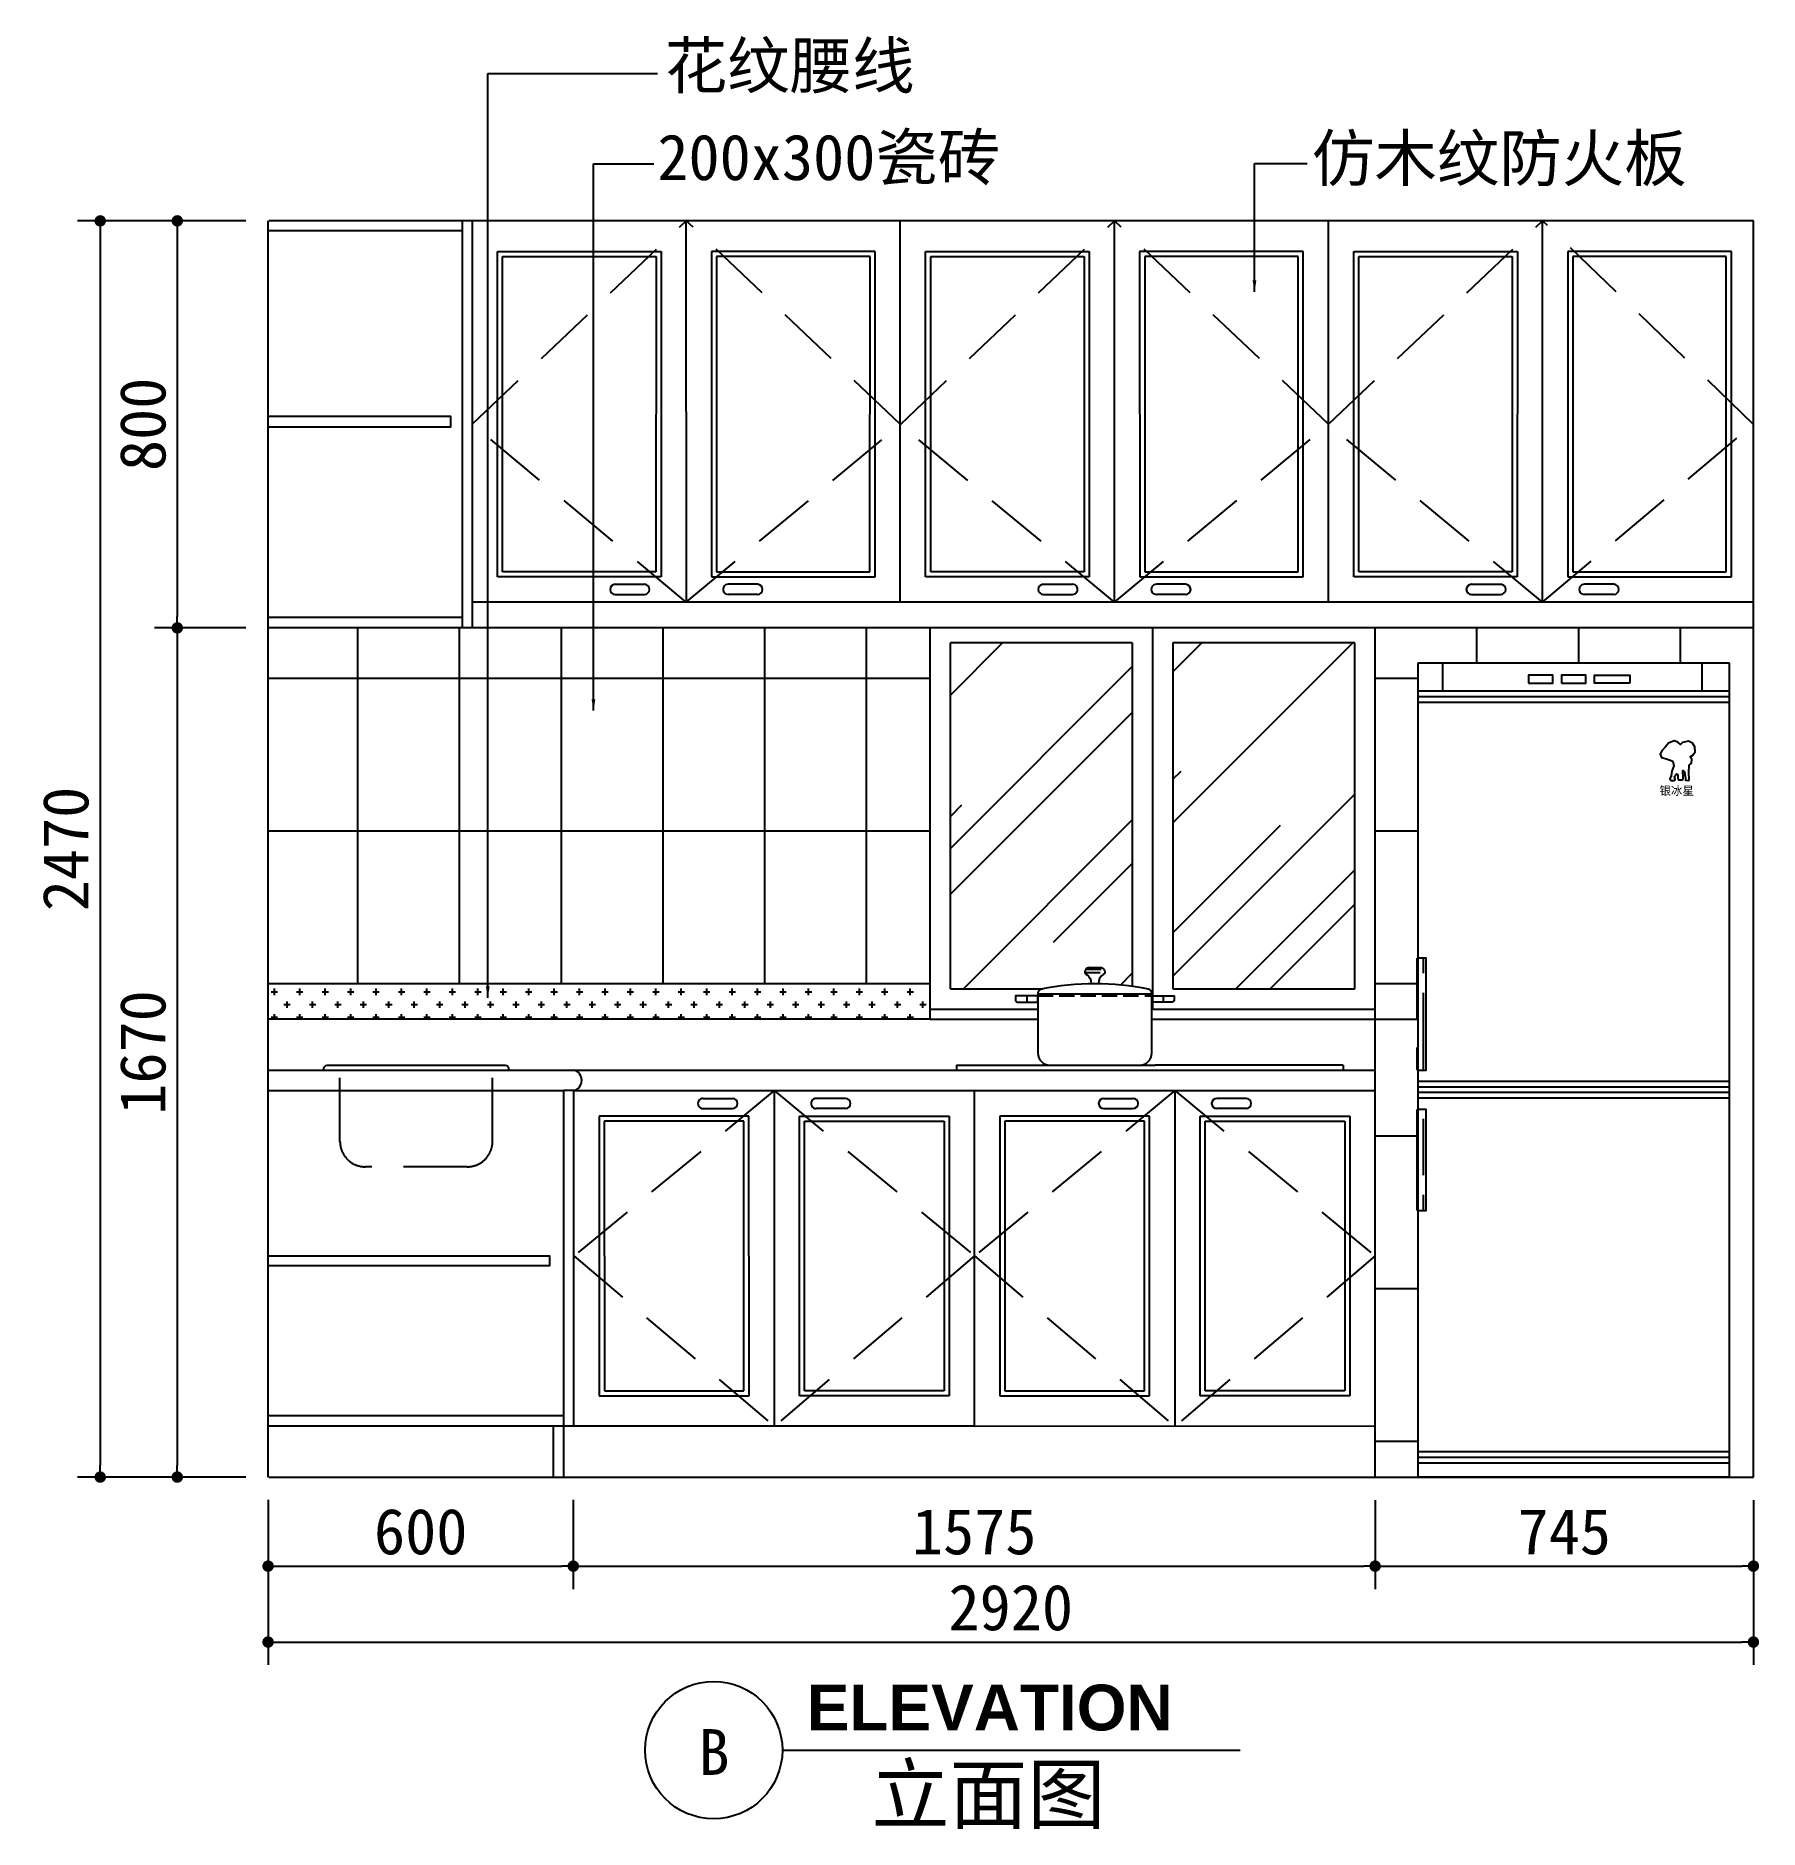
# Model space of a CAD drawing. Extents: x 4187 to 7575, y 9004 to 12530.
import ezdxf

# ---------------------------------------------------------------- set-up
doc = ezdxf.new("R2010")
doc.units = 0
doc.header["$LTSCALE"] = 500
doc.header["$MEASUREMENT"] = 0
doc.header["$PDMODE"] = 3
doc.linetypes.add('DASH_30', pattern=[0.105, 0.075, -0.03])
doc.linetypes.add('HIDDEN', pattern=[0.375, 0.25, -0.125])
doc.layers.get('0').update_dxf_attribs({"linetype": 'CONTINUOUS'})
doc.layers.get('DEFPOINTS').update_dxf_attribs({"linetype": 'CONTINUOUS'})
for name, color, linetype in [('2', 2, 'CONTINUOUS'), ('3', 3, 'CONTINUOUS'), ('4', 4, 'CONTINUOUS'), ('7', 7, 'CONTINUOUS'), ('BH', 3, 'CONTINUOUS'), ('DIM', 3, 'CONTINUOUS'), ('TEXT', 3, 'CONTINUOUS')]:
    doc.layers.add(name, color=color, linetype=linetype)
doc.styles.add('HT', font='swisseb.ttf')
doc.styles.add('HZ', font='')
doc.styles.add('STYLE5', font='dutchi.ttf')
doc.styles.get('HZ').set_extended_font_data('仿宋_GB2312')
doc.dimstyles.get("Standard").update_dxf_attribs({"dimscale": 45, "dimtxt": 2, "dimasz": 0.5, "dimexe": 1, "dimexo": 1, "dimgap": 0.5, "dimtad": 1, "dimdec": 0, "dimzin": 1, "dimtxsty": 'HZ', "dimblk1": 'DOT', "dimblk2": 'DOT', "dimsah": 1, "dimcen": 0, "dimclrd": 256, "dimclre": 256, "dimclrt": 256, "dimazin": 3, "dimtfac": 0.5, "dimtdec": 0, "dimtix": 1, "dimtmove": 0, "dimatfit": 3, "dimtolj": 1, "dimtzin": 1})
pattern_1 = [(90, (-59302.246, 6169.126), (-27.5625, 60.6375), [413.4375, -55.125, 137.8125, -27.5625]), (90, (-59316.027, 6205.784), (-36.658125, -27.5625), [82.6875, -9.095625, 165.375, -20.671875]), (90, (-59325.674, 6182.907), (-18.466875, 143.325), [220.5, -38.5875, 110.25, -27.5625])]

# ---------------------------------------------------------------- blocks, each defined once
blk = doc.blocks.new('_DOT')
at = {"color": 0, "linetype": 'BYBLOCK'}
blk.add_line((-0.5, 0), (-1, 0), dxfattribs=at)
at = {"color": 0, "linetype": 'BYBLOCK', "const_width": 0.5}
blk.add_lwpolyline([(-0.25, 0, 1), (0.25, 0, 1)], format="xyb", close=True, dxfattribs=at)
blk = doc.blocks.new('*D4')
at = {"linetype": 'BYBLOCK'}
for p, q in [((11210.3, 37897.3), (11210.3, 37572.9)), ((14130.3, 37896.9), (14130.3, 37572.9)), ((11232.8, 37617.9), (14107.8, 37617.9))]:
    blk.add_line(p, q, dxfattribs=at)
at = {"layer": 'DEFPOINTS', "color": 0, "linetype": 'BYBLOCK'}
for p in [(11210.3, 37942.3), (14130.3, 37941.9), (14130.3, 37617.9)]:
    blk.add_point(p, dxfattribs=at)
at = {"linetype": 'BYBLOCK', "xscale": 22.5, "yscale": 22.5, "zscale": 22.5, "rotation": 180}
blk.add_blockref('_DOT', (11210.3, 37617.9), dxfattribs=at)
at = {"linetype": 'BYBLOCK', "xscale": 22.5, "yscale": 22.5, "zscale": 22.5}
blk.add_blockref('_DOT', (14130.3, 37617.9), dxfattribs=at)
at = {"linetype": 'BYBLOCK', "insert": (12670.3, 37685.4), "char_height": 90, "attachment_point": 5, "style": 'HZ'}
blk.add_mtext('\\A1;2920', dxfattribs=at)
blk = doc.blocks.new('*D3')
at = {"linetype": 'BYBLOCK'}
for p, q in [((11810.3, 37897.3), (11810.3, 37722.2)), ((13386.6, 37897), (13386.6, 37722.2)), ((11832.8, 37767.2), (13364.1, 37767.2))]:
    blk.add_line(p, q, dxfattribs=at)
at = {"layer": 'DEFPOINTS', "color": 0, "linetype": 'BYBLOCK'}
for p in [(11810.3, 37942.3), (13386.6, 37942), (13386.6, 37767.2)]:
    blk.add_point(p, dxfattribs=at)
at = {"linetype": 'BYBLOCK', "xscale": 22.5, "yscale": 22.5, "zscale": 22.5, "rotation": 180}
blk.add_blockref('_DOT', (11810.3, 37767.2), dxfattribs=at)
at = {"linetype": 'BYBLOCK', "xscale": 22.5, "yscale": 22.5, "zscale": 22.5}
blk.add_blockref('_DOT', (13386.6, 37767.2), dxfattribs=at)
at = {"linetype": 'BYBLOCK', "insert": (12598.4, 37834.7), "char_height": 90, "attachment_point": 5, "style": 'HZ'}
blk.add_mtext('\\A1;1575', dxfattribs=at)
blk = doc.blocks.new('*D8')
at = {"linetype": 'BYBLOCK'}
for p, q in [((11166.6, 40412.3), (10986.8, 40412.3)), ((11031.8, 40389.8), (11031.8, 39634.5)), ((11166.6, 39612), (10986.8, 39612))]:
    blk.add_line(p, q, dxfattribs=at)
at = {"layer": 'DEFPOINTS', "color": 0, "linetype": 'BYBLOCK'}
for p in [(11211.6, 40412.3), (11031.8, 39612), (11211.6, 39612)]:
    blk.add_point(p, dxfattribs=at)
at = {"linetype": 'BYBLOCK', "xscale": 22.5, "yscale": 22.5, "zscale": 22.5}
for p, rotation in [((11031.8, 40412.3), 90), ((11031.8, 39612), 270)]:
    blk.add_blockref('_DOT', p, dxfattribs=dict(at, rotation=rotation))
at = {"linetype": 'BYBLOCK', "insert": (10964.3, 40012.2), "char_height": 90, "attachment_point": 5, "rotation": 90, "style": 'HZ'}
blk.add_mtext('\\A1;800', dxfattribs=at)
blk = doc.blocks.new('*D7')
at = {"linetype": 'BYBLOCK'}
for p, q in [((11166.6, 39612), (10986.8, 39612)), ((11031.8, 39589.5), (11031.8, 37964.8)), ((11166.6, 37942.3), (10986.8, 37942.3))]:
    blk.add_line(p, q, dxfattribs=at)
at = {"layer": 'DEFPOINTS', "color": 0, "linetype": 'BYBLOCK'}
for p in [(11211.6, 39612), (11031.8, 37942.3), (11211.6, 37942.3)]:
    blk.add_point(p, dxfattribs=at)
at = {"linetype": 'BYBLOCK', "xscale": 22.5, "yscale": 22.5, "zscale": 22.5}
for p, rotation in [((11031.8, 39612), 90), ((11031.8, 37942.3), 270)]:
    blk.add_blockref('_DOT', p, dxfattribs=dict(at, rotation=rotation))
at = {"linetype": 'BYBLOCK', "insert": (10964.3, 38777.2), "char_height": 90, "attachment_point": 5, "rotation": 90, "style": 'HZ'}
blk.add_mtext('\\A1;1670', dxfattribs=at)
blk = doc.blocks.new('*D5')
at = {"linetype": 'BYBLOCK'}
for p, q in [((11166.6, 40412.3), (10835.3, 40412.3)), ((10880.3, 40389.8), (10880.3, 37964.8)), ((11166.6, 37942.3), (10835.3, 37942.3))]:
    blk.add_line(p, q, dxfattribs=at)
at = {"layer": 'DEFPOINTS', "color": 0, "linetype": 'BYBLOCK'}
for p in [(11211.6, 40412.3), (10880.3, 37942.3), (11211.6, 37942.3)]:
    blk.add_point(p, dxfattribs=at)
at = {"linetype": 'BYBLOCK', "xscale": 22.5, "yscale": 22.5, "zscale": 22.5}
for p, rotation in [((10880.3, 40412.3), 90), ((10880.3, 37942.3), 270)]:
    blk.add_blockref('_DOT', p, dxfattribs=dict(at, rotation=rotation))
at = {"linetype": 'BYBLOCK', "insert": (10812.8, 39177.3), "char_height": 90, "attachment_point": 5, "rotation": 90, "style": 'HZ'}
blk.add_mtext('\\A1;2470', dxfattribs=at)
blk = doc.blocks.new('*D6')
at = {"linetype": 'BYBLOCK'}
for p, q in [((11210.3, 37897.3), (11210.3, 37722.2)), ((11810.3, 37897.3), (11810.3, 37722.2)), ((11232.8, 37767.2), (11787.8, 37767.2))]:
    blk.add_line(p, q, dxfattribs=at)
at = {"layer": 'DEFPOINTS', "color": 0, "linetype": 'BYBLOCK'}
for p in [(11210.3, 37942.3), (11810.3, 37942.3), (11810.3, 37767.2)]:
    blk.add_point(p, dxfattribs=at)
at = {"linetype": 'BYBLOCK', "xscale": 22.5, "yscale": 22.5, "zscale": 22.5, "rotation": 180}
blk.add_blockref('_DOT', (11210.3, 37767.2), dxfattribs=at)
at = {"linetype": 'BYBLOCK', "xscale": 22.5, "yscale": 22.5, "zscale": 22.5}
blk.add_blockref('_DOT', (11810.3, 37767.2), dxfattribs=at)
at = {"linetype": 'BYBLOCK', "insert": (11510.3, 37834.7), "char_height": 90, "attachment_point": 5, "style": 'HZ'}
blk.add_mtext('\\A1;600', dxfattribs=at)
blk = doc.blocks.new('*D9')
at = {"linetype": 'BYBLOCK'}
for p, q in [((13386.6, 37897), (13386.6, 37722.2)), ((14130.3, 37896.9), (14130.3, 37722.2)), ((13409.1, 37767.2), (14107.8, 37767.2))]:
    blk.add_line(p, q, dxfattribs=at)
at = {"layer": 'DEFPOINTS', "color": 0, "linetype": 'BYBLOCK'}
for p in [(13386.6, 37942), (14130.3, 37941.9), (14130.3, 37767.2)]:
    blk.add_point(p, dxfattribs=at)
at = {"linetype": 'BYBLOCK', "xscale": 22.5, "yscale": 22.5, "zscale": 22.5, "rotation": 180}
blk.add_blockref('_DOT', (13386.6, 37767.2), dxfattribs=at)
at = {"linetype": 'BYBLOCK', "xscale": 22.5, "yscale": 22.5, "zscale": 22.5}
blk.add_blockref('_DOT', (14130.3, 37767.2), dxfattribs=at)
at = {"linetype": 'BYBLOCK', "insert": (13758.4, 37834.7), "char_height": 90, "attachment_point": 5, "style": 'HZ'}
blk.add_mtext('\\A1;745', dxfattribs=at)
blk = doc.blocks.new('A$C12940C4F')
at = {"layer": '3', "linetype": 'DASH_30'}
for p, q in [((170.4, 227.6), (219.7, 227.6)), ((173.1, 235.9), (216.9, 235.9)), ((55, 170), (335, 170))]:
    blk.add_line(p, q, dxfattribs=at)
at = {"layer": '7'}
for p, q in [((179, 240), (211, 240)), ((55, 176.9), (55, 30)), ((335, 30), (335, 176.9)), ((27.5, 170), (27.5, 155)), ((55, 175), (335, 175)), ((362.5, 170), (362.5, 155)), ((85, 0), (305, 0))]:
    blk.add_line(p, q, dxfattribs=at)
for points in [[(179, 240, 0.292085), (170.3, 229.2, 0.373013), (174.9, 222.7, -0.257373), (185.9, 200.3)], [(211, 240, -0.292085), (219.7, 229.2, -0.373013), (215.1, 222.7, 0.257373), (204.1, 200.3)]]:
    blk.add_lwpolyline(points, format="xyb", dxfattribs=at)
for points in [[(5, 155), (55, 155), (55, 170), (0, 170), (0, 160, 0.414214)], [(385, 155), (335, 155), (335, 170), (390, 170), (390, 160, -0.414214)]]:
    blk.add_lwpolyline(points, format="xyb", close=True, dxfattribs=at)
for centre, radius, start, end in [((65, 176.9), 10, 101.522, 180), ((195, -460.8), 660.8, 78.478, 101.522), ((325, 176.9), 10, 0, 78.478), ((85, 30), 30, 180, 270), ((305, 30), 30, 270, 0)]:
    blk.add_arc(centre, radius, start, end, dxfattribs=at)
blk = doc.blocks.new('A$C611145BC')
at = {"layer": 'BH'}
h = blk.add_hatch(dxfattribs=at)
h.set_pattern_fill('AR-RROOF', color=256, scale=27.5625, angle=90, style=0)
h.set_pattern_definition(pattern_1)
h.paths.add_polyline_path([(-2.9, 799.9), (13.6, 799.9), (13.6, 1020.4), (-2.9, 1020.4)])
h = blk.add_hatch(dxfattribs=at)
h.set_pattern_fill('AR-RROOF', color=256, scale=27.5625, angle=90, style=0)
h.set_pattern_definition(pattern_1)
h.paths.add_polyline_path([(-2.9, 524.3), (13.6, 524.3), (13.6, 722.7), (-2.9, 722.7)])
at = {"layer": '3'}
for p, q in [((48.9, 1600.1), (48.9, 1545)), ((558.2, 1600.1), (558.2, 1545)), ((613, 1522.9), (0, 1522.9)), ((613, 777.9), (0, 777.9)), ((613, 744.8), (0, 744.8)), ((0, 50.2), (613, 50.2)), ((613, 0), (0, 0))]:
    blk.add_line(p, q, dxfattribs=at)
blk.add_lwpolyline([(533.8, 1371.4), (533, 1384.4), (533.5, 1400), (538.1, 1403.8), (538.9, 1411.2), (535.7, 1416), (540.7, 1419.1), (545.2, 1425.8), (545, 1435.6), (540.2, 1443), (532.5, 1446.7), (520.3, 1444.1), (516.6, 1440.6), (511, 1444.6), (504.3, 1447.8), (492.7, 1442.7), (486.8, 1435.8), (479.7, 1427.9), (476.7, 1421), (479.1, 1414.6), (489.2, 1412), (501.4, 1407.5), (503.3, 1398.2), (499.6, 1387.6), (498, 1378.6), (495.3, 1372.5), (498.5, 1369.8), (504.9, 1369.6), (506.2, 1370.9), (504.9, 1377.5), (507.5, 1381), (508.6, 1382.8), (511, 1381.2), (511, 1373.3), (512.8, 1370.6), (520.5, 1370.6), (521.6, 1371.9), (521.6, 1377.2), (521.3, 1385.7), (521.3, 1388.9), (524.3, 1386.6), (524.8, 1380.7), (526.4, 1374.1), (526.6, 1370.3), (532.5, 1369.6), (533.8, 1371.4)], dxfattribs=at)
at = {"layer": '4'}
for p, q in [((613, 1600.1), (0, 1600.1)), ((0, 1600.1), (0, 0)), ((613, 0), (613, 1600.1)), ((613, 1545), (0, 1545)), ((613, 1533.9), (0, 1533.9)), ((613, 766.8), (0, 766.8)), ((613, 755.8), (0, 755.8)), ((0, 39.2), (613, 39.2)), ((0, 28.2), (613, 28.2))]:
    blk.add_line(p, q, dxfattribs=at)
for points in [[(0, 799.9), (16.5, 799.9), (16.5, 1020.4), (0, 1020.4)], [(0, 524.3), (16.5, 524.3), (16.5, 722.7), (0, 722.7)]]:
    blk.add_lwpolyline(points, close=True, dxfattribs=at)
at = {"layer": '7'}
for points in [[(218, 1561.1), (265.4, 1561.1), (265.4, 1576.4), (218, 1576.4)], [(282.8, 1561.1), (330.2, 1561.1), (330.2, 1576.4), (282.8, 1576.4)], [(417.1, 1561.1), (347.6, 1561.1), (347.6, 1576.4), (417.1, 1576.4)]]:
    blk.add_lwpolyline(points, close=True, dxfattribs=at)
at = {"layer": '3', "color": 3, "style": 'STYLE5'}
blk.add_text('银冰星', height=16.54, dxfattribs=at).set_placement((475.2, 1341.1))

msp = doc.modelspace()

# ---------------------------------------------------------------- hatches: boundary and pattern name
at = {"layer": 'BH'}
h = msp.add_hatch(dxfattribs=at)
h.set_pattern_fill('AR-RROOF', color=256, scale=318.302387, angle=45, style=0)
h.set_pattern_definition([(45, (4432.53, -22068.05), (270.0885, 720.236), [4774.536, -636.605, 1591.512, -318.302]), (45, (4619.34, -21656.17), (-524.422, 74.2743), [954.907, -105.04, 1909.814, -238.727]), (45, (4353.75, -21764.2), (1019.5842, 1321.183), [2546.419, -445.623, 1273.21, -318.302])])
h.paths.add_polyline_path([(6422.8, 11336), (6422.8, 10656), (6780.4, 10656), (6780.4, 11336)])
h = msp.add_hatch(dxfattribs=at)
h.set_pattern_fill('CROSS', color=256, scale=100, style=0)
h.paths.add_polyline_path([(5945.2, 10596), (5945.2, 10666), (4643.9, 10666), (4643.9, 10596)])

# ---------------------------------------------------------------- linework, layer by layer
at = {"layer": '2'}
for p, q in [((4643.9, 9696), (4643.9, 12166)), ((7563.9, 12166), (4645.2, 12166)), ((7563.9, 9696), (7563.9, 12166))]:
    msp.add_line(p, q, dxfattribs=at)
at = {"layer": '2', "color": 1}
msp.add_line((4645.2, 9696), (7563.9, 9696), dxfattribs=at)
at = {"layer": '3', "linetype": 'HIDDEN'}
for p, q in [((5045.2, 11766), (5466.1, 12166)), ((5886.9, 11765.8), (5466.1, 12166)), ((5886.9, 11765.8), (6307.6, 12166)), ((6728.5, 11766), (6307.6, 12166)), ((6728.5, 11766), (7149.5, 12166)), ((7563.9, 11765.8), (7149.5, 12166)), ((5466, 11416), (5045.2, 11766)), ((5466, 11416), (5886.9, 11765.8)), ((6307.8, 11416), (5886.9, 11765.8)), ((6307.8, 11416), (6728.5, 11766)), ((7149.3, 11416), (6728.5, 11766)), ((7149.3, 11416), (7563.9, 11765.8)), ((4785.2, 10356), (4785.2, 10506)), ((5085.2, 10356), (5085.2, 10506)), ((5638.9, 10455.7), (5245.2, 10130.6)), ((5638.9, 10455.7), (6032.7, 10130.8)), ((6426.5, 10455.7), (6032.7, 10130.8)), ((6426.5, 10455.7), (6820.2, 10130.6)), ((5035.2, 10306), (4835.2, 10306)), ((5245.2, 10130.6), (5639.1, 9795.7)), ((6032.7, 10130.8), (5639.1, 9795.7)), ((6032.7, 10130.8), (6426.3, 9795.7)), ((6820.2, 10130.6), (6426.3, 9795.7))]:
    msp.add_line(p, q, dxfattribs=at)
at = {"layer": '3'}
for p, q in [((5094.8, 11466), (5094.9, 12106)), ((5094.9, 12106), (5416.5, 12106)), ((5104.8, 11476), (5104.9, 12096)), ((5104.9, 12096), (5406.5, 12096)), ((5406.5, 12096), (5406.4, 11476)), ((5416.5, 12106), (5416.4, 11466)), ((5515.7, 12105.9), (5515.6, 11465.9)), ((5837.3, 12105.9), (5515.7, 12105.9)), ((5525.7, 12095.9), (5525.6, 11475.9)), ((5827.3, 12095.9), (5525.7, 12095.9)), ((5827.1, 11475.9), (5827.3, 12095.9)), ((5837.1, 11465.9), (5837.3, 12105.9)), ((5936.5, 12105.9), (6258, 12105.9)), ((5936.6, 11465.9), (5936.5, 12105.9)), ((5946.5, 12095.9), (6248, 12095.9)), ((5946.6, 11475.9), (5946.5, 12095.9)), ((6248, 12095.9), (6248.2, 11475.9)), ((6258, 12105.9), (6258.2, 11465.9)), ((6678.8, 12106), (6357.2, 12106)), ((6357.2, 12106), (6357.4, 11466)), ((6668.8, 12096), (6367.2, 12096)), ((6367.2, 12096), (6367.4, 11476)), ((6668.9, 11476), (6668.8, 12096)), ((6678.9, 11466), (6678.8, 12106)), ((6778.2, 11466), (6778.3, 12106)), ((6778.3, 12106), (7099.8, 12106)), ((6788.2, 11476), (6788.3, 12096)), ((6788.3, 12096), (7089.8, 12096)), ((7089.8, 12096), (7089.7, 11476)), ((7099.8, 12106), (7099.7, 11466)), ((7199, 12105.9), (7198.9, 11465.9)), ((7520.6, 12105.9), (7199, 12105.9)), ((7209, 12095.9), (7208.9, 11475.9)), ((7510.6, 12095.9), (7209, 12095.9)), ((7510.5, 11475.9), (7510.6, 12095.9)), ((7520.5, 11465.9), (7520.6, 12105.9)), ((5416.4, 11466), (5094.8, 11466)), ((5406.4, 11476), (5104.8, 11476)), ((5515.6, 11465.9), (5837.1, 11465.9)), ((5525.6, 11475.9), (5827.1, 11475.9)), ((6258.2, 11465.9), (5936.6, 11465.9)), ((6248.2, 11475.9), (5946.6, 11475.9)), ((6357.4, 11466), (6678.9, 11466)), ((6367.4, 11476), (6668.9, 11476)), ((7099.7, 11466), (6778.2, 11466)), ((7089.7, 11476), (6788.2, 11476)), ((7198.9, 11465.9), (7520.5, 11465.9)), ((7208.9, 11475.9), (7510.5, 11475.9)), ((4820.4, 10666), (4820.4, 11366)), ((5020.4, 10666), (5020.4, 11366)), ((5220.4, 10666), (5220.4, 11366)), ((5420.4, 10666), (5420.4, 11366)), ((5620.4, 10666), (5620.4, 11366)), ((5820.4, 10666), (5820.4, 11366)), ((7020.4, 11295.6), (7020.4, 11366)), ((7220.4, 11295.6), (7220.4, 11366)), ((7420.4, 11295.6), (7420.4, 11366)), ((6342.8, 11336), (5985.2, 11336)), ((5985.2, 10656), (5985.2, 11336)), ((6342.8, 11336), (6342.8, 10660.7)), ((6422.8, 11336), (6422.8, 10656)), ((6780.4, 11336), (6422.8, 11336)), ((6780.4, 10656), (6780.4, 11336)), ((5945.2, 11266), (4645.2, 11266)), ((6904, 11266), (6820.4, 11266)), ((5945.2, 10966), (4645.2, 10966)), ((6904, 10966), (6820.4, 10966)), ((5985.2, 10656), (6167.2, 10656)), ((6422.8, 10656), (6780.4, 10656)), ((6214.8, 10505.9), (6309.6, 10505.9)), ((6820.2, 10496), (6820.2, 10496)), ((5589.3, 10405.7), (5294.9, 10405.6)), ((5294.9, 10405.6), (5295, 9855.6)), ((5589.5, 9855.7), (5589.3, 10405.7)), ((5688.5, 10405.7), (5983, 10405.8)), ((5688.6, 9855.7), (5688.5, 10405.7)), ((5983, 10405.8), (5983.1, 9855.8)), ((6082.4, 10405.8), (6082.3, 9855.8)), ((6376.9, 10405.7), (6082.4, 10405.8)), ((6376.8, 9855.7), (6376.9, 10405.7)), ((6476, 9855.7), (6476.1, 10405.7)), ((6476.1, 10405.7), (6770.5, 10405.6)), ((6770.5, 10405.6), (6770.4, 9855.6)), ((5579.3, 10395.7), (5304.9, 10395.6)), ((5304.9, 10395.6), (5305, 9865.6)), ((5579.4, 9865.7), (5579.3, 10395.7)), ((5698.5, 10395.7), (5973, 10395.8)), ((5698.6, 9865.7), (5698.5, 10395.7)), ((5973, 10395.8), (5973.1, 9865.8)), ((6092.4, 10395.8), (6092.3, 9865.8)), ((6366.9, 10395.7), (6092.4, 10395.8)), ((6366.8, 9865.7), (6366.9, 10395.7)), ((6486, 9865.7), (6486.1, 10395.7)), ((6486.1, 10395.7), (6760.5, 10395.6)), ((6760.5, 10395.6), (6760.4, 9865.6)), ((6904, 10366), (6820.4, 10366)), ((6904, 10066), (6820.4, 10066)), ((5295, 9855.6), (5589.5, 9855.7)), ((5305, 9865.6), (5579.4, 9865.7)), ((5983.1, 9855.8), (5688.6, 9855.7)), ((5973.1, 9865.8), (5698.6, 9865.7)), ((6082.3, 9855.8), (6376.8, 9855.7)), ((6092.3, 9865.8), (6366.8, 9865.7)), ((6770.4, 9855.6), (6476, 9855.7)), ((6760.4, 9865.6), (6486, 9865.7)), ((6904, 9766), (6820.4, 9766))]:
    msp.add_line(p, q, dxfattribs=at)
at = {"layer": '3', "linetype": 'HIDDEN'}
for centre, start, end in [((4835.2, 10356), 180, 270), ((5035.2, 10356), 270, 0)]:
    msp.add_arc(centre, 50, start, end, dxfattribs=at)
at = {"layer": '4'}
for p, q in [((5045.2, 12166), (5045.2, 11366)), ((7563.9, 11366), (4645.2, 11366)), ((5945.2, 10596), (5945.2, 11366)), ((6820.4, 10596), (6820.4, 11366)), ((5945.2, 10666), (4643.9, 10666)), ((6904, 10666), (6820.4, 10666)), ((6820.2, 9696), (6820.2, 10596)), ((4645.2, 10495.9), (5245.5, 10495.9)), ((5225.2, 9696), (5225.2, 10456)), ((5245.2, 10455.9), (5225.2, 10455.9)), ((6032.9, 9796), (4645.2, 9796))]:
    msp.add_line(p, q, dxfattribs=at)
msp.add_arc((5239.9, 10476), 20.7, 284.8491, 75.1509, dxfattribs=at)
at = {"layer": '7'}
for p, q in [((5025.2, 12166), (5025.2, 11366)), ((5466.3, 11416), (5466.1, 12166)), ((5886.8, 11416), (5886.6, 12166)), ((6307.8, 11416), (6307.6, 12166)), ((6728.5, 11416), (6728.6, 12166)), ((7149.3, 11416), (7149.5, 12166)), ((5025.2, 12146), (4645.2, 12146)), ((5326.1, 11451.3), (5383.6, 11451.3)), ((5326.1, 11431.3), (5383.6, 11431.3)), ((5605.9, 11451.3), (5548.3, 11451.3)), ((5605.9, 11431.3), (5548.3, 11431.3)), ((6167.9, 11451.3), (6225.4, 11451.3)), ((6167.9, 11431.3), (6225.4, 11431.3)), ((6447.7, 11451.3), (6390.1, 11451.3)), ((6447.7, 11431.3), (6390.1, 11431.3)), ((7009.4, 11451.3), (7067, 11451.3)), ((7009.4, 11431.3), (7067, 11431.3)), ((7289.2, 11451.3), (7231.6, 11451.3)), ((7289.2, 11431.3), (7231.6, 11431.3)), ((7563.9, 11416), (5045.2, 11416)), ((5025.2, 11386), (4645.2, 11386)), ((6382.8, 11366), (6382.8, 10616)), ((5945.2, 10616), (6157.2, 10616)), ((6382.8, 10616), (6820.4, 10616)), ((5945.2, 10596), (4643.9, 10596)), ((5945.2, 10596), (6157.2, 10596)), ((6381.2, 10596), (6820.4, 10596)), ((6820.2, 10596), (6904, 10596)), ((5245.2, 10496), (6820.2, 10496)), ((5997, 10505.9), (6387.5, 10505.9)), ((5997, 10505.9), (5997, 10495.9)), ((6757.5, 10505.9), (6387.5, 10505.9)), ((6757.5, 10505.9), (6757.5, 10495.9)), ((4645.2, 10455.9), (5225.2, 10455.9)), ((5245.2, 9796), (5245.2, 10456)), ((5245.2, 10455.9), (6820.2, 10455.9)), ((5499, 10440.3), (5556.6, 10440.4)), ((5638.9, 10455.7), (5639.1, 9795.7)), ((5778.8, 10440.4), (5721.2, 10440.4)), ((6032.9, 9795.8), (6032.7, 10455.9)), ((6286.6, 10440.4), (6344.2, 10440.4)), ((6426.5, 10455.7), (6426.3, 9795.7)), ((6566.4, 10440.3), (6508.8, 10440.4)), ((5499, 10420.3), (5556.6, 10420.4)), ((5778.8, 10420.4), (5721.2, 10420.4)), ((6286.6, 10420.4), (6344.2, 10420.4)), ((6566.4, 10420.3), (6508.8, 10420.4)), ((5225.2, 9816), (4645.2, 9816)), ((5205.2, 9696), (5205.2, 9796)), ((6820.2, 9795.6), (5642.6, 9796))]:
    msp.add_line(p, q, dxfattribs=at)
for points in [[(4645.2, 11761), (5003.4, 11761), (5003.4, 11781), (4645.2, 11781)], [(4645.2, 10131), (5197, 10131), (5197, 10111), (4645.2, 10111)]]:
    msp.add_lwpolyline(points, dxfattribs=at)
msp.add_lwpolyline([(4753.7, 10495.9), (4753.7, 10501, -0.343619), (4763, 10506), (5107.4, 10506, -0.343619), (5116.7, 10501), (5116.7, 10495.9)], format="xyb", dxfattribs=at)
for centre, start, end in [((5326.1, 11441.3), 89.9865, 269.9865), ((5383.6, 11441.3), 269.9865, 89.9865), ((5548.3, 11441.3), 89.9897, 269.9897), ((5605.9, 11441.3), 269.9897, 89.9897), ((6167.9, 11441.3), 90.0103, 270.0103), ((6225.4, 11441.3), 270.0103, 90.0103), ((6390.1, 11441.3), 90.0135, 270.0135), ((6447.7, 11441.3), 270.0135, 90.0135), ((7009.4, 11441.3), 89.9865, 269.9865), ((7067, 11441.3), 269.9865, 89.9865), ((7231.6, 11441.3), 89.9897, 269.9897), ((7289.2, 11441.3), 269.9897, 89.9897), ((5499, 10430.3), 90.0135, 270.0135), ((5556.6, 10430.4), 270.0135, 90.0135), ((5721.2, 10430.4), 90.0135, 270.0135), ((5778.8, 10430.4), 270.0135, 90.0135), ((6286.6, 10430.4), 89.9865, 269.9865), ((6344.2, 10430.4), 269.9865, 89.9865), ((6508.8, 10430.4), 89.9865, 269.9865), ((6566.4, 10430.3), 269.9865, 89.9865)]:
    msp.add_arc(centre, 10, start, end, dxfattribs=at)
at = {"layer": 'BH'}
for p, q in [((5985.2, 11233.5), (6087.6, 11336)), ((5985.2, 10931.9), (6342.8, 11289.6)), ((5985.2, 10841.9), (6342.8, 11199.5)), ((5985.2, 10994.9), (6008, 11017.8)), ((6010.8, 10656), (6342.8, 10988)), ((6188.1, 10747.7), (6342.8, 10902.4)), ((6319.9, 10663.4), (6342.8, 10686.4))]:
    msp.add_line(p, q, dxfattribs=at)
at = {"layer": 'DIM'}
msp.add_line((4600.2, 11365.6), (4420.4, 11365.6), dxfattribs=at)
at = {"layer": 'TEXT', "color": 6}
msp.add_line((5654.9, 9159.1), (6554.9, 9159.1), dxfattribs=at)
msp.add_circle((5519.9, 9159.1), 135, dxfattribs=at)

# ---------------------------------------------------------------- block references
at = {"layer": '3'}
msp.add_blockref('A$C611145BC', (6904, 9696), dxfattribs=at)
at = {"layer": '3', "xscale": 0.8, "yscale": 0.8, "zscale": 0.8}
msp.add_blockref('A$C12940C4F', (6113.2, 10505.9), dxfattribs=at)

# ---------------------------------------------------------------- texts
at = {"layer": 'TEXT', "style": 'HZ'}
for s, p in [('花纹腰线', (5423.8, 12426.3)), ('200x300瓷砖', (5409.1, 12246.1)), ('仿木纹防火板', (6696, 12244.1))]:
    msp.add_text(s, height=90, dxfattribs=at).set_placement(p)
at = {"layer": 'TEXT', "linetype": 'BYBLOCK'}
for s, height, style, p in [('ELEVATION', 90, 'HT', (5702.8, 9197.8)), ('B', 90, 'HZ', (5489.8, 9110.3)), ('立面图', 112.5, 'HZ', (5829.8, 9015.9))]:
    msp.add_text(s, height=height, dxfattribs=dict(at, style=style)).set_placement(p)

# ---------------------------------------------------------------- dimensions: what is measured, and where the dimension line sits
at = {"layer": 'DIM'}
for base, p1, angle, picture, middle in [((4313.9, 9696), (4645.2, 12166), 270, '*D5', (4246.4, 10931)), ((4465.4, 9696), (4645.2, 11365.6), 90, '*D7', (4397.9, 10530.8))]:
    dim = msp.add_linear_dim(base=base, p1=p1, p2=(4645.2, 9696), angle=angle, dimstyle='STANDARD', override={"dimtxt": 2, "dimexe": 1, "dimexo": 1, "dimtfac": 0.5}, dxfattribs=at)
    dim.commit()
    dim.dimension.update_dxf_attribs({"geometry": picture, "text_midpoint": middle, "insert": (-6566.4, -28246.4)})
dim = msp.add_aligned_dim(p1=(4645.2, 12166), p2=(4645.2, 11365.6), distance=-179.8, dimstyle='STANDARD', override={"dimtxt": 2, "dimexe": 1, "dimexo": 1, "dimtfac": 0.5}, dxfattribs=at)
dim.commit()
dim.dimension.update_dxf_attribs({"geometry": '*D8', "text_midpoint": (4397.9, 11765.8), "insert": (-6566.4, -28246.4)})
for base, p1, p2, text, picture, middle in [((7563.9, 9371.5), (4643.9, 9696), (7563.9, 9695.6), '2920', '*D4', (6103.9, 9439)), ((6820.2, 9520.8), (5243.9, 9696), (6820.2, 9695.6), '1575', '*D3', (6032, 9588.3)), ((7563.9, 9520.8), (6820.2, 9695.6), (7563.9, 9695.6), '745', '*D9', (7192, 9588.3))]:
    dim = msp.add_linear_dim(base=base, p1=p1, p2=p2, text=text, dimstyle='STANDARD', override={"dimtxt": 2, "dimexe": 1, "dimexo": 1, "dimtfac": 0.5}, dxfattribs=at)
    dim.commit()
    dim.dimension.update_dxf_attribs({"geometry": picture, "text_midpoint": middle, "insert": (-6566.4, -28246.4)})
dim = msp.add_linear_dim(base=(5243.9, 9520.8), p1=(4643.9, 9696), p2=(5243.9, 9696), dimstyle='STANDARD', override={"dimtxt": 2, "dimexe": 1, "dimexo": 1, "dimtfac": 0.5}, dxfattribs=at)
dim.commit()
dim.dimension.update_dxf_attribs({"geometry": '*D6', "text_midpoint": (4943.9, 9588.3), "insert": (-6566.4, -28246.4)})

# ---------------------------------------------------------------- leaders
at = {"layer": 'TEXT'}
for points in [[(5075.8, 10638.4), (5075.8, 12455.9), (5409.7, 12455.9)], [(5283.6, 11202.9), (5283.6, 12278), (5402.3, 12278)], [(6583.1, 12026.4), (6583.1, 12278.5), (6686.9, 12278.5)]]:
    msp.add_leader(points, dimstyle='STANDARD', dxfattribs=at)

doc.saveas('drawing.dxf')
